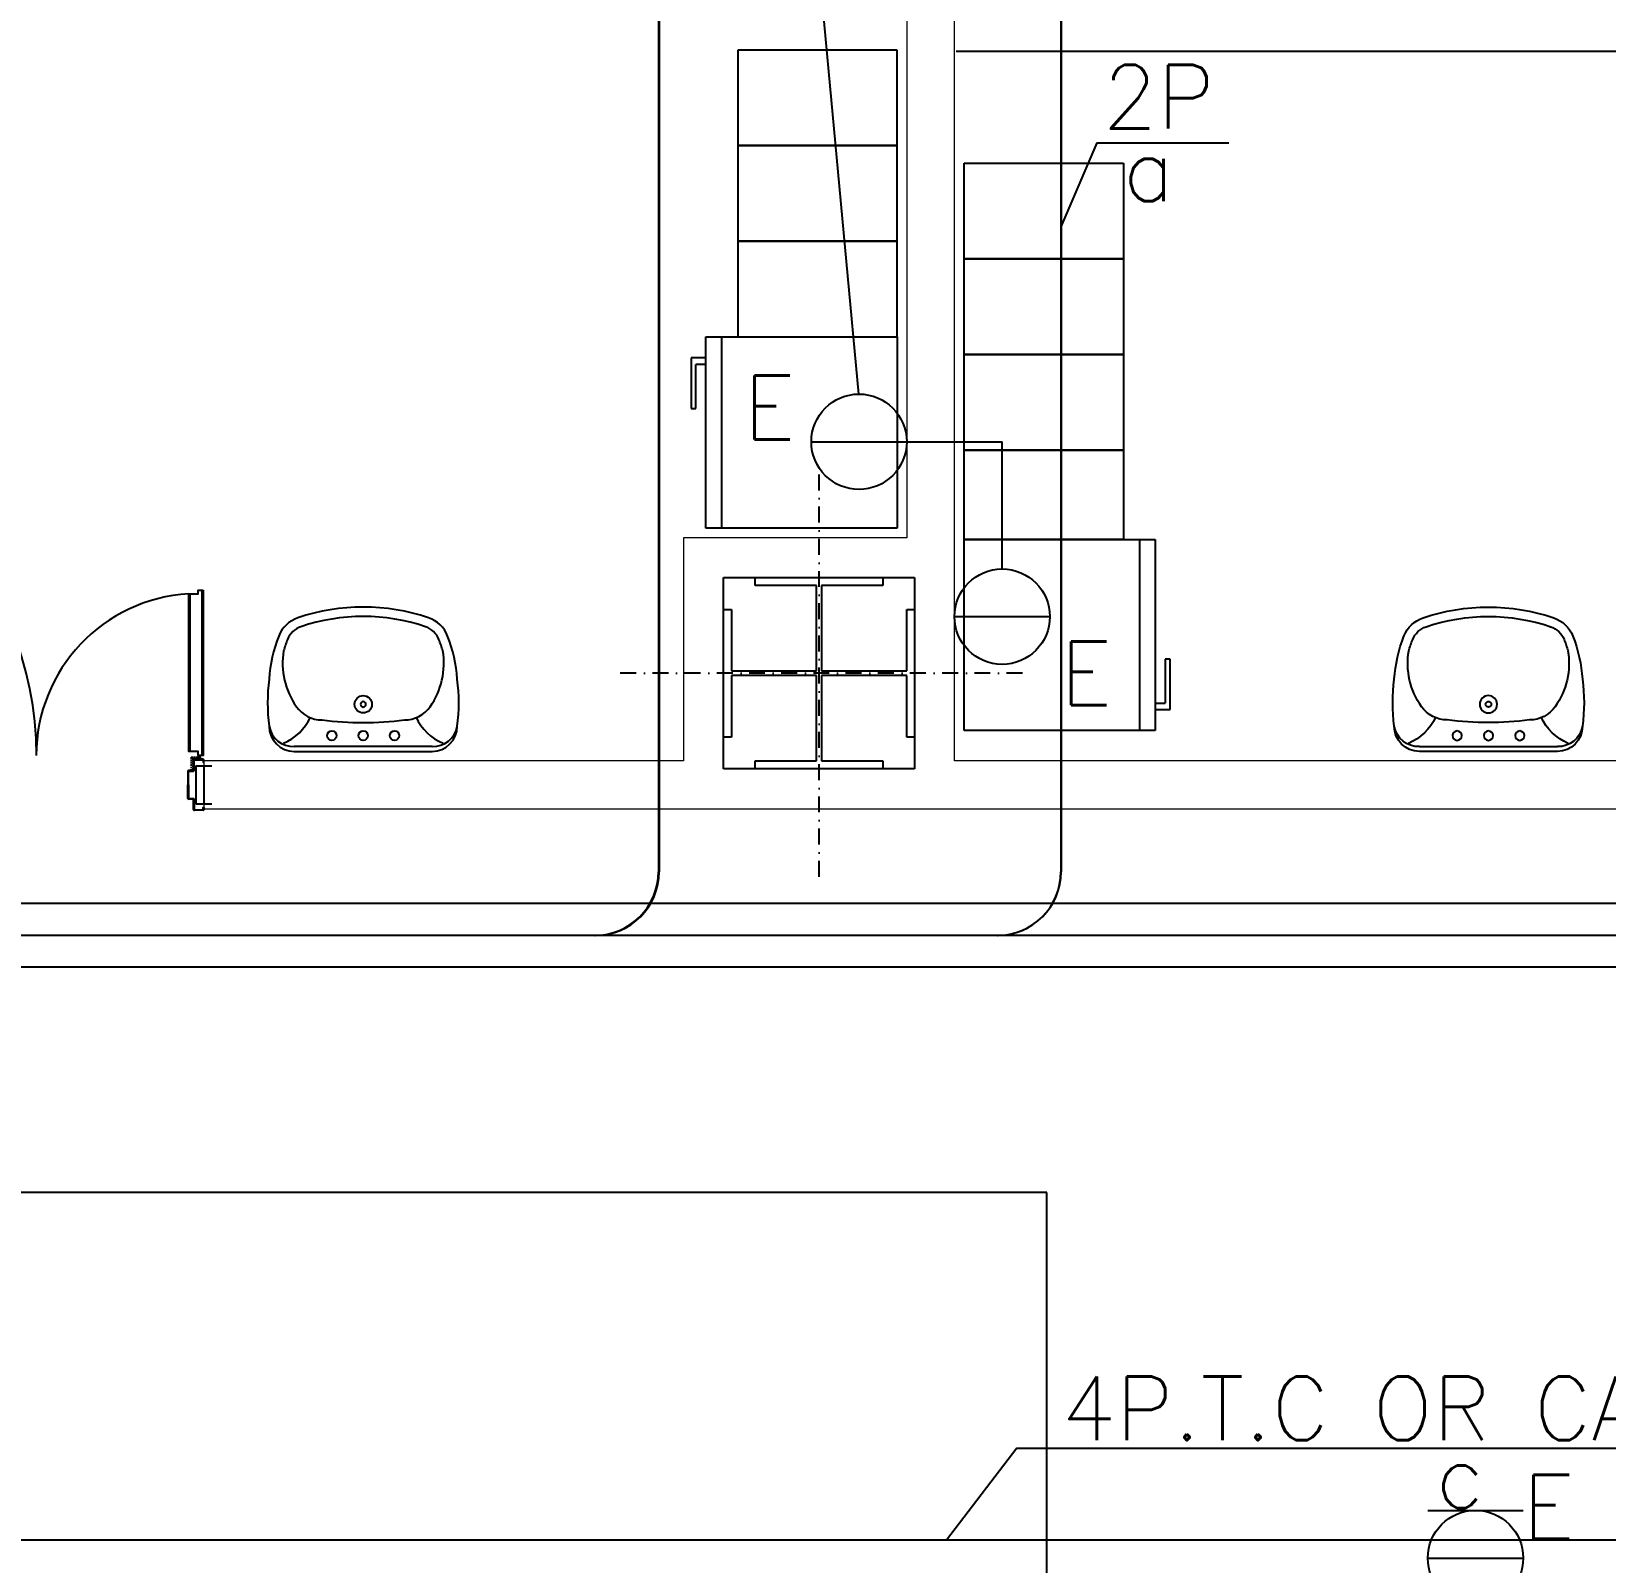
# Model space of a CAD drawing. Header units: inches. Extents: x 567429 to 582707, y 126347 to 133675.
# Drawn here: x 580895.9 to 581389.7, y 130861.3 to 131341.6 of the extents above; entities that cross this region are included whole.
import ezdxf

# ---------------------------------------------------------------- set-up
doc = ezdxf.new("R2010")
doc.units = ezdxf.units.IN
doc.header["$MEASUREMENT"] = 0
doc.linetypes.add('DASHDOT2', pattern=[0.5, 0.25, -0.125, 0, -0.125])
doc.linetypes.add('DASHED', pattern=[0.75, 0.5, -0.25])
for name, color, linetype in [('COMPUTER WIRE', 4, 'Continuous'), ('Door', 1, 'Continuous'), ('FIRE WIRE', 4, 'Continuous'), ('L.C C.T', 5, 'Continuous'), ('mobl', 11, 'Continuous'), ('NURSE CALL', 3, 'Continuous'), ('NURSE CALL WIRE', 4, 'Continuous'), ('SOCKET', 3, 'Continuous'), ('SOCKET WIRE', 4, 'Continuous'), ('SOTOON', 2, 'Continuous'), ('TEL', 3, 'Continuous'), ('TEL WIRE', 4, 'Continuous'), ('wall', 4, 'Continuous'), ('wall kanaf', 4, 'Continuous')]:
    doc.layers.add(name, color=color, linetype=linetype)
doc.styles.add('2floorplan$0$style1', font='romans.shx', dxfattribs={"height": 40})
doc.styles.add('ROMANS', font='romans.shx')
doc.linetypes.add('ZIGZAG', pattern='A,0.0001,-0.2,[131,ltypeshp.shx,S=0.2,R=0,X=-0.2,Y=0],-0.4,[131,ltypeshp.shx,S=0.2,R=180,X=0.2,Y=0],-0.2', length=0.8001)

# ---------------------------------------------------------------- blocks, each defined once
blk = doc.blocks.new('d-165a')
at = {"layer": 'Door', "ltscale": 8}
for p, q in [((3.12, 14.21), (3.12, 118.65)), ((6.82, 119.85), (6.82, 15.41)), ((158.17, 15.42), (158.17, 64.89)), ((161.87, 66.09), (161.87, 14.22))]:
    blk.add_line(p, q, dxfattribs=at)
at = {"layer": 'Door', "color": 15}
for p, q in [((4.83, 13.52), (3.37, 13.52)), ((4.1, 12.79), (4.1, 14.25)), ((160.17, 13.52), (161.63, 13.52)), ((160.9, 12.79), (160.9, 14.25))]:
    blk.add_line(p, q, dxfattribs=at)
at = {"layer": 'Door', "color": 15, "linetype": 'DASHED'}
for p, q in [((6.48, 13.69), (4.47, 13.69)), ((5.99, 13.36), (4.47, 13.36)), ((5.99, 13.36), (5.99, 9.48)), ((6.48, 13.69), (6.48, 9.5)), ((158.52, 13.69), (158.52, 9.5)), ((158.52, 13.69), (160.53, 13.69)), ((159.01, 13.36), (159.01, 9.48)), ((159.01, 13.36), (160.53, 13.36))]:
    blk.add_line(p, q, dxfattribs=at)
at = {"layer": 'Door', "ltscale": 8}
blk.add_lwpolyline([(4.32, 14.21), (4.32, 15.41), (7.22, 15.41), (7.22, 119.85), (4.72, 119.85), (4.72, 118.65), (2.72, 118.65), (2.72, 14.21)], close=True, dxfattribs=at)
blk.add_lwpolyline([(162.27, 66.09), (162.27, 14.22), (160.67, 14.22), (160.67, 15.42), (157.77, 15.42), (157.77, 64.89), (160.67, 64.89), (160.67, 66.09), (162.27, 66.09)], dxfattribs=at)
at = {"layer": 'Door'}
for points in [[(7.33, 5), (7.33, 9.24, 0.414214), (7.24, 9.33), (5.79, 9.33, -0.414214), (5.53, 9.59), (5.53, 12.74, 0.414214), (5.44, 12.83), (2.76, 12.83, 0.414214), (2.67, 12.74), (2.67, 12.15), (2.5, 12.15), (2.5, 12.74, -0.414214), (2.76, 13), (5.44, 13, -0.414214), (5.7, 12.74), (5.7, 9.59, 0.414214), (5.79, 9.5), (7.24, 9.5, -0.414214), (7.5, 9.24), (7.5, 5)], [(157.67, 5), (157.67, 9.24, -0.414214), (157.76, 9.33), (159.21, 9.33, 0.414214), (159.47, 9.59), (159.47, 12.74, -0.414214), (159.56, 12.83), (162.24, 12.83, -0.414214), (162.33, 12.74), (162.33, 12.15), (162.5, 12.15), (162.5, 12.74, 0.414214), (162.24, 13), (159.56, 13, 0.414214), (159.3, 12.74), (159.3, 9.59, -0.414214), (159.21, 9.5), (157.76, 9.5, 0.414214), (157.5, 9.24), (157.5, 5)], [(7.33, 5), (7.33, 0.76, -0.414214), (7.24, 0.67), (5.79, 0.67, 0.414214), (5.53, 0.41), (5.53, -2.74, -0.414214), (5.44, -2.83), (2.76, -2.83, -0.414214), (2.67, -2.74), (2.67, -2.15), (2.5, -2.15), (2.5, -2.74, 0.414214), (2.76, -3), (5.44, -3, 0.414214), (5.7, -2.74), (5.7, 0.41, -0.414214), (5.79, 0.5), (7.24, 0.5, 0.414214), (7.5, 0.76), (7.5, 5)], [(157.67, 5), (157.67, 0.76, 0.414214), (157.76, 0.67), (159.21, 0.67, -0.414214), (159.47, 0.41), (159.47, -2.74, 0.414214), (159.56, -2.83), (162.24, -2.83, 0.414214), (162.33, -2.74), (162.33, -2.15), (162.5, -2.15), (162.5, -2.74, -0.414214), (162.24, -3), (159.56, -3, -0.414214), (159.3, -2.74), (159.3, 0.41, 0.414214), (159.21, 0.5), (157.76, 0.5, -0.414214), (157.5, 0.76), (157.5, 5)]]:
    blk.add_lwpolyline(points, format="xyb", dxfattribs=at)
at = {"layer": 'Door', "linetype": 'Continuous', "ltscale": 100}
for centre in [(4.1, 13.52), (160.9, 13.52)]:
    blk.add_circle(centre, 0.4, dxfattribs=at)
at = {"layer": 'Door'}
for centre in [(4.1, 13.52), (160.9, 13.52)]:
    blk.add_circle(centre, 0.281, dxfattribs=at)
for centre, radius, start, end in [((4.32, 14.21), 105.68, 0.0046, 88.4276), ((160.67, 14.22), 50.76, 93.2754, 180)]:
    blk.add_arc(centre, radius, start, end, dxfattribs=at)
at = {"layer": 'wall', "color": 21}
for p, q in [((5, 11), (0, 11)), ((5, -1), (5, 11)), ((160, 11), (160, -1)), ((160, 11), (165, 11)), ((5, -1), (0, -1)), ((160, -1), (165, -1))]:
    blk.add_line(p, q, dxfattribs=at)
blk = doc.blocks.new('soc1 to')
at = {"layer": 'SOCKET', "color": 3}
blk.add_line((-12.31, 0), (12.31, 0), dxfattribs=at)
blk.add_circle((0, 0), 12.31, dxfattribs=at)
blk = doc.blocks.new('SOC1TOW')
at = {"layer": 'SOCKET', "color": 3}
for p, q in [((-18.46, 36.92), (18.46, 36.92)), ((-18.46, 18.46), (18.46, 18.46))]:
    blk.add_line(p, q, dxfattribs=at)
blk.add_circle((0, 18.46), 18.46, dxfattribs=at)

msp = doc.modelspace()

# ---------------------------------------------------------------- linework, layer by layer
at = {"layer": 'COMPUTER WIRE'}
for p, q in [((581092.58, 131429.02), (581092.58, 131078.04)), ((581218.93, 131420.44), (581218.93, 131078.04))]:
    msp.add_line(p, q, dxfattribs=at)
for centre in [(581072.58, 131078.04, 0), (581198.93, 131078.04, 0)]:
    msp.add_arc(centre, 20, 270, 0, dxfattribs=at)
at = {"layer": 'Door', "color": 15, "ltscale": 8}
for p, q in [((580948.16, 131165.18), (580948.16, 131166.38)), ((580948.16, 131166.38), (580949.76, 131166.38)), ((580949.36, 131166.38), (580949.36, 131114.51)), ((580949.76, 131166.38), (580949.76, 131114.51)), ((580945.26, 131115.71), (580945.26, 131165.18)), ((580945.26, 131165.18), (580948.16, 131165.18)), ((580945.66, 131115.71), (580945.66, 131165.18)), ((580948.16, 131115.71), (580945.26, 131115.71)), ((580948.16, 131114.51), (580948.16, 131115.71)), ((580949.76, 131114.51), (580948.16, 131114.51))]:
    msp.add_line(p, q, dxfattribs=at)
at = {"layer": 'Door', "color": 15, "linetype": 'DASHED'}
for p, q in [((580946.01, 131113.98), (580946.01, 131109.79)), ((580946.01, 131113.98), (580948.02, 131113.98)), ((580946.5, 131113.64), (580946.5, 131109.77)), ((580946.5, 131113.64), (580948.02, 131113.64))]:
    msp.add_line(p, q, dxfattribs=at)
at = {"layer": 'Door', "color": 15}
for p, q in [((580946.79, 131113.03), (580946.79, 131109.87)), ((580946.96, 131109.87), (580946.96, 131113.03)), ((580949.73, 131113.29), (580947.04, 131113.29)), ((580947.04, 131113.12), (580949.73, 131113.12)), ((580947.65, 131113.81), (580949.11, 131113.81)), ((580948.38, 131113.08), (580948.38, 131114.54)), ((580949.82, 131113.03), (580949.82, 131112.43)), ((580949.82, 131112.43), (580949.99, 131112.43)), ((580949.99, 131112.43), (580949.99, 131113.03)), ((580944.99, 131109.53), (580944.99, 131105.29)), ((580945.16, 131105.29), (580945.16, 131109.53)), ((580946.7, 131109.79), (580945.24, 131109.79)), ((580945.24, 131109.62), (580946.7, 131109.62)), ((580949.99, 131111.29), (580949.99, 131099.29)), ((580944.99, 131101.05), (580944.99, 131105.29)), ((580945.16, 131105.29), (580945.16, 131101.05)), ((580945.24, 131100.96), (580946.7, 131100.96)), ((580946.7, 131100.79), (580945.24, 131100.79)), ((580946.79, 131097.55), (580946.79, 131100.7)), ((580946.96, 131100.7), (580946.96, 131097.55)), ((580947.04, 131097.46), (580949.73, 131097.46)), ((580949.73, 131097.29), (580947.04, 131097.29)), ((580949.82, 131097.55), (580949.82, 131098.14)), ((580949.82, 131098.14), (580949.99, 131098.14)), ((580949.99, 131098.14), (580949.99, 131097.55))]:
    msp.add_line(p, q, dxfattribs=at)
at = {"layer": 'Door', "color": 15, "linetype": 'Continuous', "ltscale": 100}
msp.add_circle((580948.38, 131113.81), 0.4, dxfattribs=at)
at = {"layer": 'Door', "color": 15}
msp.add_circle((580948.38, 131113.81), 0.281, dxfattribs=at)
for centre, radius, start, end in [((580791.8, 131114.5), 105.68, 0.0046, 88.4276), ((580948.16, 131114.51), 50.76, 93.2754, 180), ((580947.04, 131113.03), 0.257, 90, 180), ((580947.04, 131113.03), 0.0855, 90, 180), ((580949.73, 131113.03), 0.256, 0, 90), ((580949.73, 131113.03), 0.0855, 0, 90), ((580945.24, 131109.53), 0.257, 90, 180), ((580945.24, 131109.53), 0.0855, 90, 180), ((580946.7, 131109.87), 0.257, 270, 360), ((580946.7, 131109.87), 0.0855, 270, 0), ((580945.24, 131101.05), 0.257, 180, 270), ((580945.24, 131101.05), 0.0855, 180, 270), ((580946.7, 131100.7), 0.257, 0, 90), ((580946.7, 131100.7), 0.0855, 360, 90), ((580947.04, 131097.55), 0.257, 180, 270), ((580947.04, 131097.55), 0.0855, 180, 270), ((580949.73, 131097.55), 0.0855, 270, 360), ((580949.73, 131097.55), 0.256, 270, 0)]:
    msp.add_arc(centre, radius, start, end, dxfattribs=at)
at = {"layer": 'FIRE WIRE'}
for p, q in [((581214.43, 130977.39), (580565.85, 130977.39)), ((581214.43, 130684.66), (581214.43, 130977.39))]:
    msp.add_line(p, q, dxfattribs=at)
at = {"layer": 'L.C C.T', "color": 2, "ltscale": 7}
for p, q in [((581836.94, 131068.04), (575147.99, 131068.04)), ((581836.94, 131048.04), (580423.53, 131048.04))]:
    msp.add_line(p, q, dxfattribs=at)
at = {"layer": 'L.C C.T'}
msp.add_line((581836.94, 131058.04), (580413.53, 131058.04), dxfattribs=at)
at = {"layer": 'mobl', "color": 15}
for p, q in [((581167.49, 131335.79), (581117.49, 131335.79)), ((581117.49, 131335.79), (581117.49, 131305.79)), ((581167.49, 131305.79), (581167.49, 131335.79)), ((581117.49, 131305.79), (581167.49, 131305.79)), ((581167.49, 131305.79), (581117.49, 131305.79)), ((581117.49, 131305.79), (581117.49, 131275.79)), ((581167.49, 131275.79), (581167.49, 131305.79)), ((581188.49, 131270.29), (581188.49, 131300.29)), ((581188.49, 131300.29), (581238.49, 131300.29)), ((581238.49, 131300.29), (581238.49, 131270.29)), ((581117.49, 131275.79), (581167.49, 131275.79)), ((581167.49, 131275.79), (581117.49, 131275.79)), ((581117.49, 131275.79), (581117.49, 131245.79)), ((581167.49, 131245.79), (581167.49, 131275.79)), ((581238.49, 131270.29), (581188.49, 131270.29)), ((581188.49, 131240.29), (581188.49, 131270.29)), ((581188.49, 131270.29), (581238.49, 131270.29)), ((581238.49, 131270.29), (581238.49, 131240.29)), ((581117.49, 131245.79), (581167.49, 131245.79)), ((581238.49, 131240.29), (581188.49, 131240.29)), ((581188.49, 131210.29), (581188.49, 131240.29)), ((581188.49, 131240.29), (581238.49, 131240.29)), ((581238.49, 131240.29), (581238.49, 131210.29)), ((581238.49, 131210.29), (581188.49, 131210.29)), ((581188.49, 131182.29), (581188.49, 131210.29)), ((581188.49, 131210.29), (581238.49, 131210.29)), ((581238.49, 131210.29), (581238.49, 131182.29)), ((581238.49, 131182.29), (581188.49, 131182.29)), ((581021.63, 131117.27), (580978.34, 131117.27)), ((581331.34, 131117.27), (581374.63, 131117.27)), ((580978.34, 131115.79), (581021.63, 131115.79)), ((581374.63, 131115.79), (581331.34, 131115.79))]:
    msp.add_line(p, q, dxfattribs=at)
at = {"layer": 'mobl', "color": 15, "linetype": 'ZIGZAG', "ltscale": 20}
msp.add_line((581404.49, 131335.29), (581185.99, 131335.29), dxfattribs=at)
at = {"layer": 'mobl', "color": 15, "linetype": 'Continuous'}
for p, q in [((581107.49, 131245.79), (581167.49, 131245.79)), ((581107.49, 131185.79), (581107.49, 131245.79)), ((581112.49, 131185.79), (581112.49, 131245.79)), ((581167.49, 131245.79), (581167.49, 131185.79)), ((581107.49, 131239.19), (581102.83, 131239.19)), ((581102.83, 131239.19), (581102.83, 131223.36)), ((581107.49, 131237.19), (581104.37, 131237.19)), ((581104.37, 131223.36), (581104.37, 131237.19)), ((581102.83, 131223.36), (581104.37, 131223.36)), ((581167.49, 131185.79), (581107.49, 131185.79)), ((581188.49, 131182.29), (581248.49, 131182.29)), ((581188.49, 131122.29), (581188.49, 131182.29)), ((581243.49, 131182.29), (581243.49, 131122.29)), ((581248.49, 131182.29), (581248.49, 131122.29)), ((581253.14, 131144.72), (581251.61, 131144.72)), ((581251.61, 131144.72), (581251.61, 131130.89)), ((581253.14, 131128.89), (581253.14, 131144.72)), ((581248.49, 131130.89), (581251.61, 131130.89)), ((581248.49, 131128.89), (581253.14, 131128.89)), ((581248.49, 131122.29), (581188.49, 131122.29))]:
    msp.add_line(p, q, dxfattribs=at)
at = {"layer": 'mobl', "color": 15}
for centre, radius in [((580999.99, 131130.55), 2.72), ((580990.15, 131120.71), 1.48), ((580999.99, 131120.71), 1.48), ((581009.83, 131120.71), 1.48)]:
    msp.add_circle(centre, radius, dxfattribs=at)
for centre, radius, start, end in [((580982.65, 131148.36), 9.84, 108.6801, 158.5179), ((580999.99, 131097.09), 63.96, 71.3199, 108.6801), ((580999.99, 131097.09), 61.01, 71.3199, 108.6801), ((581017.32, 131148.36), 9.84, 21.4821, 71.3199), ((581015.36, 131135.49), 44.99, 158.5179, 176.2641), ((580982.65, 131148.36), 6.89, 108.6801, 158.5179), ((581017.32, 131148.36), 6.89, 21.4821, 71.3199), ((580984.61, 131135.49), 44.99, 3.7359, 21.4821), ((580998.31, 131143.41), 23.62, 170.5852, 215.2033), ((581015.36, 131135.49), 42.04, 158.5179, 163.7161), ((581015.36, 131135.49), 42.04, 158.5179, 163.7161), ((581001.66, 131143.41), 23.62, 324.7967, 9.4148), ((580984.61, 131135.49), 42.04, 16.2839, 21.4821), ((580984.61, 131135.49), 42.04, 16.2839, 21.4821), ((581026.92, 131131.04), 56.93, 172.5516, 187.4484), ((580973.06, 131131.04), 56.93, 352.5516, 7.4484), ((580968.6, 131133.32), 16.3, 292.8998, 335.3614), ((580987.05, 131135.47), 9.84, 215.2033, 270), ((580999.99, 131130.55), 0.861, 0, 180), ((580999.99, 131130.55), 0.861, 0, 180), ((580999.99, 131130.55), 0.861, 180, 0), ((581012.92, 131135.47), 9.84, 270, 324.7967), ((581031.37, 131133.32), 16.3, 204.6386, 247.1002), ((580978.15, 131125.08), 7.81, 190.4388, 271.3735), ((580978.34, 131123.66), 7.87, 180, 270), ((580999.99, 131229.98), 105.15, 262.9336, 277.0664), ((581021.82, 131125.08), 7.81, 268.6266, 349.5612), ((581021.63, 131123.66), 7.87, 270, 0)]:
    msp.add_arc(centre, radius, start, end, dxfattribs=at)
at = {"layer": 'mobl', "color": 15, "extrusion": (0, 0, -1)}
for centre, major_axis, start_param, end_param in [((581352.99, 131097.09), (-45.23, 45.23), 0.459369, 1.111427), ((581335.65, 131148.36), (6.96, 6.96), 4.301925, 5.171758), ((581352.99, 131097.09), (-43.14, 43.14), 0.459369, 1.111427), ((581370.32, 131148.36), (6.96, 6.96), -0.459369, 0.410464), ((581368.36, 131135.49), (-31.81, 31.81), 5.562991, 5.872721), ((581335.65, 131148.36), (-4.87, 4.87), 5.872721, 6.742554), ((581370.32, 131148.36), (-4.87, 4.87), 1.111427, 1.98126), ((581337.61, 131135.49), (-31.81, 31.81), 1.98126, 2.29099), ((581351.31, 131143.41), (-16.7, 16.7), 4.883374, 5.662106), ((581368.36, 131135.49), (-29.73, 29.73), 5.781995, 5.872721), ((581368.36, 131135.49), (-29.73, 29.73), 5.781995, 5.872721), ((581354.66, 131143.41), (16.7, 16.7), 0.621079, 1.399812), ((581337.61, 131135.49), (29.73, 29.73), 0.410464, 0.50119), ((581337.61, 131135.49), (29.73, 29.73), 0.410464, 0.50119), ((581379.92, 131131.04), (40.26, 40.26), 3.796993, 4.056989), ((581326.06, 131131.04), (40.26, 40.26), 0.6554, 0.915396), ((581352.99, 131130.55), (-1.93, 1.93), 0.785398, 7.068583), ((581321.6, 131133.32), (-11.53, 11.53), 2.786218, 3.527314), ((581340.05, 131135.47), (6.96, 6.96), 2.356194, 3.312577), ((581352.99, 131130.55), (-0.609, 0.609), 5.497787, 8.63938), ((581352.99, 131130.55), (-0.609, 0.609), 5.497787, 8.63938), ((581352.99, 131130.55), (-0.609, 0.609), 2.356194, 5.497787), ((581365.92, 131135.47), (-6.96, 6.96), 2.970608, 3.926991), ((581384.37, 131133.32), (11.53, 11.53), 2.755871, 3.496967), ((581331.34, 131123.66), (-5.57, 5.57), 3.926991, 5.497787), ((581331.15, 131125.08), (5.53, 5.53), 2.332223, 3.744799), ((581352.99, 131229.98), (-74.35, 74.35), 3.803659, 4.050322), ((581343.15, 131120.71), (-1.04, 1.04), 0.785398, 7.068583), ((581352.99, 131120.71), (1.04, 1.04), -0.785398, 5.497787), ((581362.83, 131120.71), (-1.04, 1.04), 0.785398, 7.068583), ((581374.63, 131123.66), (5.57, 5.57), 0.785398, 2.356194), ((581374.82, 131125.08), (-5.53, 5.53), 2.538386, 3.950962)]:
    msp.add_ellipse(centre, major_axis=major_axis, ratio=1, start_param=start_param, end_param=end_param, dxfattribs=at)
at = {"layer": 'NURSE CALL', "color": 30}
for q in [(581182.98, 130868.37), (581468.68, 130897.25)]:
    msp.add_line((581205.09, 130897.25), q, dxfattribs=at)
at = {"layer": 'NURSE CALL WIRE'}
msp.add_line((581684.41, 130868.37), (580620.63, 130868.37), dxfattribs=at)
at = {"layer": 'SOCKET WIRE'}
for p, q in [((581155.51, 131227.86), (581137.68, 131419.18)), ((581170.49, 131212.91), (581200.44, 131212.91)), ((581200.44, 131172.99), (581200.44, 131212.91))]:
    msp.add_line(p, q, dxfattribs=at)
at = {"layer": 'SOTOON', "color": 15, "linetype": 'DASHDOT2', "ltscale": 20}
for p, q in [((581142.99, 131076.46), (581142.99, 131204.12)), ((581142.99, 131076.46), (581142.99, 131204.12)), ((581142.99, 131076.46), (581142.99, 131204.12)), ((581206.82, 131140.29), (581079.16, 131140.29)), ((581206.82, 131140.29), (581079.16, 131140.29)), ((581206.82, 131140.29), (581079.16, 131140.29))]:
    msp.add_line(p, q, dxfattribs=at)
at = {"layer": 'SOTOON', "color": 15}
for p, q in [((581112.99, 131170.29), (581172.99, 131170.29)), ((581112.99, 131110.29), (581112.99, 131170.29)), ((581112.99, 131170.29), (581172.99, 131170.29)), ((581112.99, 131110.29), (581112.99, 131170.29)), ((581112.99, 131170.29), (581172.99, 131170.29)), ((581112.99, 131110.29), (581112.99, 131170.29)), ((581122.99, 131167.79), (581122.99, 131170.29)), ((581122.99, 131170.29), (581162.99, 131170.29)), ((581122.99, 131167.79), (581122.99, 131170.29)), ((581122.99, 131170.29), (581162.99, 131170.29)), ((581122.99, 131167.79), (581122.99, 131170.29)), ((581122.99, 131170.29), (581162.99, 131170.29)), ((581142.24, 131167.79), (581122.99, 131167.79)), ((581142.24, 131167.79), (581122.99, 131167.79)), ((581142.24, 131167.79), (581122.99, 131167.79)), ((581142.24, 131141.04), (581142.24, 131167.79)), ((581142.24, 131141.04), (581142.24, 131167.79)), ((581142.24, 131141.04), (581142.24, 131167.79)), ((581162.99, 131167.79), (581143.74, 131167.79)), ((581143.74, 131167.79), (581143.74, 131141.04)), ((581162.99, 131167.79), (581143.74, 131167.79)), ((581143.74, 131167.79), (581143.74, 131141.04)), ((581162.99, 131167.79), (581143.74, 131167.79)), ((581143.74, 131167.79), (581143.74, 131141.04)), ((581162.99, 131170.29), (581162.99, 131167.79)), ((581162.99, 131170.29), (581162.99, 131167.79)), ((581162.99, 131170.29), (581162.99, 131167.79)), ((581172.99, 131170.29), (581172.99, 131110.29)), ((581172.99, 131170.29), (581172.99, 131110.29)), ((581172.99, 131170.29), (581172.99, 131110.29)), ((581112.99, 131120.29), (581112.99, 131160.29)), ((581112.99, 131160.29), (581115.49, 131160.29)), ((581112.99, 131120.29), (581112.99, 131160.29)), ((581112.99, 131160.29), (581115.49, 131160.29)), ((581112.99, 131120.29), (581112.99, 131160.29)), ((581112.99, 131160.29), (581115.49, 131160.29)), ((581115.49, 131160.29), (581115.49, 131141.04)), ((581115.49, 131160.29), (581115.49, 131141.04)), ((581115.49, 131160.29), (581115.49, 131141.04)), ((581170.49, 131141.04), (581170.49, 131160.29)), ((581170.49, 131160.29), (581172.99, 131160.29)), ((581170.49, 131141.04), (581170.49, 131160.29)), ((581170.49, 131160.29), (581172.99, 131160.29)), ((581170.49, 131141.04), (581170.49, 131160.29)), ((581170.49, 131160.29), (581172.99, 131160.29)), ((581172.99, 131160.29), (581172.99, 131120.29)), ((581172.99, 131160.29), (581172.99, 131120.29)), ((581172.99, 131160.29), (581172.99, 131120.29)), ((581115.49, 131141.04), (581142.24, 131141.04)), ((581115.49, 131141.04), (581142.24, 131141.04)), ((581115.49, 131141.04), (581142.24, 131141.04)), ((581142.24, 131139.54), (581115.49, 131139.54)), ((581115.49, 131139.54), (581115.49, 131120.29)), ((581142.24, 131139.54), (581115.49, 131139.54)), ((581115.49, 131139.54), (581115.49, 131120.29)), ((581142.24, 131139.54), (581115.49, 131139.54)), ((581115.49, 131139.54), (581115.49, 131120.29)), ((581142.24, 131112.79), (581142.24, 131139.54)), ((581142.24, 131112.79), (581142.24, 131139.54)), ((581142.24, 131112.79), (581142.24, 131139.54)), ((581143.74, 131141.04), (581170.49, 131141.04)), ((581143.74, 131141.04), (581170.49, 131141.04)), ((581143.74, 131141.04), (581170.49, 131141.04)), ((581170.49, 131139.54), (581143.74, 131139.54)), ((581143.74, 131139.54), (581143.74, 131112.79)), ((581170.49, 131139.54), (581143.74, 131139.54)), ((581143.74, 131139.54), (581143.74, 131112.79)), ((581170.49, 131139.54), (581143.74, 131139.54)), ((581143.74, 131139.54), (581143.74, 131112.79)), ((581170.49, 131120.29), (581170.49, 131139.54)), ((581170.49, 131120.29), (581170.49, 131139.54)), ((581170.49, 131120.29), (581170.49, 131139.54)), ((581115.49, 131120.29), (581112.99, 131120.29)), ((581115.49, 131120.29), (581112.99, 131120.29)), ((581115.49, 131120.29), (581112.99, 131120.29)), ((581172.99, 131120.29), (581170.49, 131120.29)), ((581172.99, 131120.29), (581170.49, 131120.29)), ((581172.99, 131120.29), (581170.49, 131120.29)), ((581122.99, 131110.29), (581122.99, 131112.79)), ((581122.99, 131112.79), (581142.24, 131112.79)), ((581122.99, 131110.29), (581122.99, 131112.79)), ((581122.99, 131112.79), (581142.24, 131112.79)), ((581122.99, 131110.29), (581122.99, 131112.79)), ((581122.99, 131112.79), (581142.24, 131112.79)), ((581143.74, 131112.79), (581162.99, 131112.79)), ((581143.74, 131112.79), (581162.99, 131112.79)), ((581143.74, 131112.79), (581162.99, 131112.79)), ((581162.99, 131112.79), (581162.99, 131110.29)), ((581162.99, 131112.79), (581162.99, 131110.29)), ((581162.99, 131112.79), (581162.99, 131110.29)), ((581172.99, 131110.29), (581112.99, 131110.29)), ((581172.99, 131110.29), (581112.99, 131110.29)), ((581172.99, 131110.29), (581112.99, 131110.29)), ((581162.99, 131110.29), (581122.99, 131110.29)), ((581162.99, 131110.29), (581122.99, 131110.29)), ((581162.99, 131110.29), (581122.99, 131110.29))]:
    msp.add_line(p, q, dxfattribs=at)
at = {"layer": 'TEL', "color": 30, "ltscale": 180}
for q in [(581218.87, 131280.32), (581271.55, 131306.69)]:
    msp.add_line((581230.13, 131306.69), q, dxfattribs=at)
at = {"layer": 'TEL WIRE'}
for p, q in [((581092.84, 131429.02), (581092.84, 131078.04)), ((581218.87, 131419.49), (581218.87, 131078.04))]:
    msp.add_line(p, q, dxfattribs=at)
for centre in [(581072.84, 131078.04, 0), (581198.87, 131078.04, 0)]:
    msp.add_arc(centre, 20, 270, 0, dxfattribs=at)
at = {"layer": 'wall kanaf', "color": 15, "lineweight": 20, "ltscale": 0.1}
for p, q in [((581185.49, 131112.79), (581185.49, 131859.79)), ((581170.49, 131797.79), (581170.49, 131182.79)), ((581100.49, 131182.79), (581100.49, 131112.79)), ((581170.49, 131182.79), (581100.49, 131182.79)), ((580949.99, 131112.79), (580949.99, 131097.79)), ((581100.49, 131112.79), (580949.99, 131112.79)), ((581397.99, 131112.79), (581185.49, 131112.79)), ((580949.99, 131097.79), (581397.99, 131097.79))]:
    msp.add_line(p, q, dxfattribs=at)

# ---------------------------------------------------------------- block references
at = {"layer": 'Door'}
msp.add_blockref('d-165a', (580787.49, 131100.29), dxfattribs=at)
at = {"layer": 'SOCKET', "color": 3, "xscale": 1.214999999967404, "yscale": 1.214999999967404, "zscale": 1.214999999967404}
for p in [(581155.53, 131212.91), (581200.44, 131158.04)]:
    msp.add_blockref('soc1 to', p, dxfattribs=at)
at = {"layer": 'SOCKET', "linetype": 'ByBlock', "xscale": 0.8100000000558794, "yscale": 0.8100000000558794, "zscale": 0.8100000000558794}
msp.add_blockref('SOC1TOW', (581348.94, 130847.79), dxfattribs=at)

# ---------------------------------------------------------------- texts
at = {"layer": 'NURSE CALL', "color": 2, "style": 'ROMANS'}
for s, p in [('4P.T.C OR CAT5', (581218.99, 130899.69)), ('c', (581336.36, 130878.4))]:
    msp.add_text(s, height=20, dxfattribs=at).set_placement(p)
at = {"layer": 'SOCKET', "color": 2, "style": '2floorplan$0$style1'}
for p in [(581119.27, 131213.64), (581218.63, 131130.26), (581363.72, 130868.8)]:
    msp.add_text('E', height=20, dxfattribs=at).set_placement(p)
at = {"layer": 'TEL', "color": 2, "ltscale": 20, "style": '2floorplan$0$style1'}
for s, p in [('2P', (581231.98, 131311.14)), ('a', (581238.21, 131288.35))]:
    msp.add_text(s, height=20, dxfattribs=at).set_placement(p)

doc.saveas('drawing.dxf')
